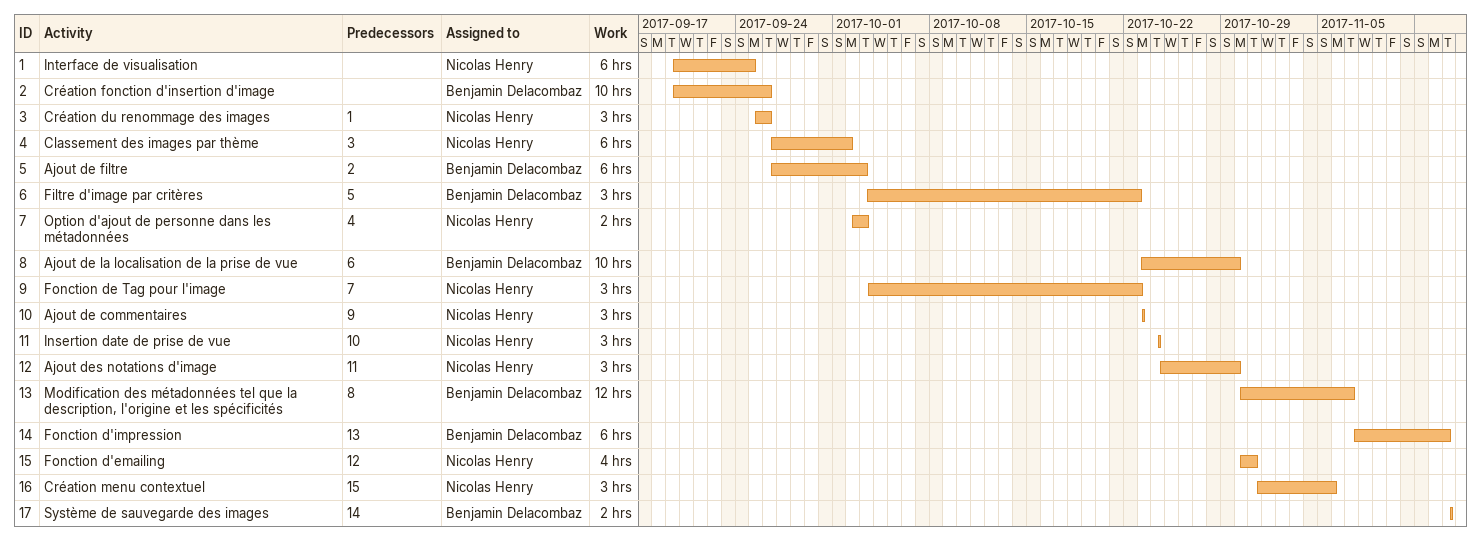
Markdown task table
| ID | Task | Start | Finish | Predecessors | Resources | Work (h) |
|---|---|---|---|---|---|---|
| 1 | Interface de visualisation | 2017-09-19 | 2017-09-25 |  | Nicolas Henry | 6 |
| 2 | Création fonction d'insertion d'image | 2017-09-19 | 2017-09-26 |  | Benjamin Delacombaz | 10 |
| 3 | Création du renommage des images | 2017-09-25 | 2017-09-26 | 1 | Nicolas Henry | 3 |
| 4 | Classement des images par thème | 2017-09-26 | 2017-10-02 | 3 | Nicolas Henry | 6 |
| 5 | Ajout de filtre | 2017-09-26 | 2017-10-03 | 2 | Benjamin Delacombaz | 6 |
| 6 | Filtre d'image par critères | 2017-10-03 | 2017-10-23 | 5 | Benjamin Delacombaz | 3 |
| 7 | Option d'ajout de personne dans les métadonnées | 2017-10-02 | 2017-10-03 | 4 | Nicolas Henry | 2 |
| 8 | Ajout de la localisation de la prise de vue | 2017-10-23 | 2017-10-30 | 6 | Benjamin Delacombaz | 10 |
| 9 | Fonction de Tag pour l'image | 2017-10-03 | 2017-10-23 | 7 | Nicolas Henry | 3 |
| 10 | Ajout de commentaires | 2017-10-23 | 2017-10-23 | 9 | Nicolas Henry | 3 |
| 11 | Insertion date de prise de vue | 2017-10-24 | 2017-10-24 | 10 | Nicolas Henry | 3 |
| 12 | Ajout des notations d'image | 2017-10-24 | 2017-10-30 | 11 | Nicolas Henry | 3 |
| 13 | Modification des métadonnées tel que la description, l'origine et les spécificités | 2017-10-30 | 2017-11-07 | 8 | Benjamin Delacombaz | 12 |
| 14 | Fonction d'impression | 2017-11-07 | 2017-11-14 | 13 | Benjamin Delacombaz | 6 |
| 15 | Fonction d'emailing | 2017-10-30 | 2017-10-31 | 12 | Nicolas Henry | 4 |
| 16 | Création menu contextuel | 2017-10-31 | 2017-11-06 | 15 | Nicolas Henry | 3 |
| 17 | Système de sauvegarde des images | 2017-11-14 | 2017-11-14 | 14 | Benjamin Delacombaz | 2 |
